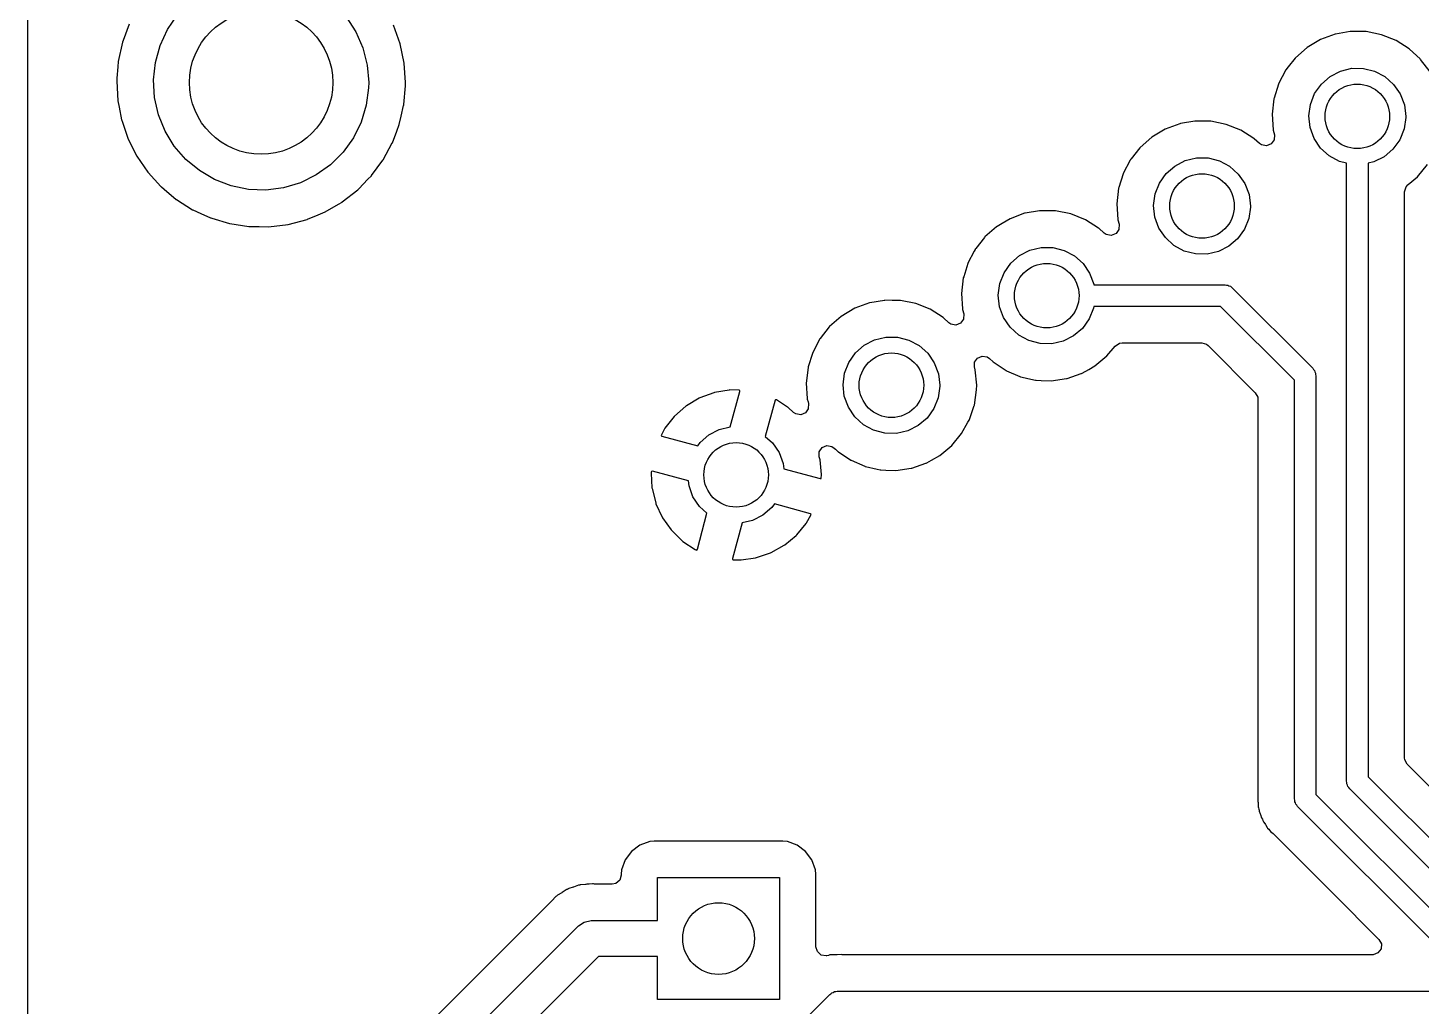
# Model space of a CAD drawing. Extents: x 64 to 233, y -134 to -59.
# Drawn here: x 138.96 to 158.38, y -112.45 to -98.8 of the extents above; entities that cross this region are included whole.
import ezdxf

# ---------------------------------------------------------------- set-up
doc = ezdxf.new("R2010")
doc.units = 0
doc.layers.add('BLACK', color=7, linetype='CONTINUOUS')

msp = doc.modelspace()

# ---------------------------------------------------------------- linework, layer by layer
at = {"layer": 'BLACK', "linetype": 'CONTINUOUS'}
for p, q in [((138.96, -121.745), (138.96, -90.3589)), ((140.908, -98.8267), (141.046, -98.6236)), ((143.4, -98.6524), (143.534, -98.8588)), ((140.371, -98.7528), (140.288, -98.9795)), ((140.804, -99.0497), (140.908, -98.8267)), ((143.534, -98.8588), (143.632, -99.0842)), ((144.151, -99.0262), (144.059, -98.7681)), ((157.396, -98.8552), (157.193, -98.8901)), ((157.402, -98.8542), (157.396, -98.8552)), ((157.396, -98.8552), (157.396, -98.8552)), ((157.505, -98.8556), (157.402, -98.8542)), ((157.614, -98.857), (157.505, -98.8556)), ((157.619, -98.8571), (157.614, -98.857)), ((157.614, -98.857), (157.614, -98.857)), ((157.833, -98.8995), (157.619, -98.8571)), ((140.279, -99.006), (140.22, -99.2735)), ((140.288, -98.9795), (140.279, -99.006)), ((140.738, -99.2866), (140.804, -99.0497)), ((144.206, -99.2944), (144.151, -99.0262)), ((156.983, -98.9663), (156.797, -99.0776)), ((157.188, -98.8911), (156.983, -98.9663)), ((157.193, -98.8901), (157.188, -98.8911)), ((157.193, -98.8901), (157.193, -98.8901)), ((158.035, -98.9801), (157.833, -98.8995)), ((158.219, -99.0962), (158.035, -98.9801)), ((143.632, -99.0842), (143.692, -99.3226)), ((156.629, -99.2255), (156.533, -99.3484)), ((156.633, -99.221), (156.629, -99.2255)), ((156.797, -99.0776), (156.633, -99.221)), ((158.223, -99.1001), (158.219, -99.0962)), ((158.371, -99.2374), (158.223, -99.1001)), ((158.223, -99.1001), (158.223, -99.1001)), ((158.378, -99.2438), (158.371, -99.2374)), ((158.509, -99.4181), (158.378, -99.2438)), ((140.214, -99.3484), (140.202, -99.5038)), ((140.22, -99.2735), (140.214, -99.3484)), ((140.712, -99.531), (140.738, -99.2866)), ((143.692, -99.3226), (143.712, -99.5676)), ((144.207, -99.2987), (144.206, -99.2944)), ((144.225, -99.5651), (144.207, -99.2987)), ((144.207, -99.2987), (144.207, -99.2987)), ((156.498, -99.3918), (156.397, -99.5843)), ((156.533, -99.3484), (156.498, -99.3918)), ((157.116, -99.4809), (157.26, -99.4065)), ((157.26, -99.4065), (157.418, -99.3686)), ((157.418, -99.3686), (157.58, -99.3695)), ((157.58, -99.3695), (157.737, -99.409)), ((157.737, -99.409), (157.88, -99.4849)), ((140.202, -99.5038), (140.199, -99.5465)), ((140.199, -99.5465), (140.214, -99.8199)), ((140.726, -99.7764), (140.712, -99.531)), ((143.71, -99.6409), (143.678, -99.8846)), ((143.712, -99.5676), (143.71, -99.6409)), ((144.201, -99.8748), (144.224, -99.6123)), ((144.224, -99.6123), (144.225, -99.6098)), ((144.224, -99.6123), (144.224, -99.6123)), ((144.225, -99.5676), (144.225, -99.5651)), ((144.225, -99.6098), (144.225, -99.5676)), ((156.395, -99.5898), (156.335, -99.7855)), ((156.397, -99.5843), (156.395, -99.5898)), ((156.9, -99.7202), (156.994, -99.5875)), ((156.994, -99.5875), (157.116, -99.4809)), ((157.88, -99.4849), (158.001, -99.5927)), ((158.001, -99.5927), (158.093, -99.7264)), ((140.214, -99.8199), (140.215, -99.8242)), ((140.215, -99.8242), (140.215, -99.8242)), ((140.215, -99.8242), (140.233, -99.9126)), ((140.78, -100.016), (140.726, -99.7764)), ((156.333, -99.792), (156.307, -100.008)), ((156.335, -99.7855), (156.333, -99.792)), ((156.841, -99.8713), (156.9, -99.7202)), ((158.093, -99.7264), (158.151, -99.8781)), ((140.233, -99.9126), (140.267, -100.089)), ((140.873, -100.244), (140.78, -100.016)), ((143.678, -99.8846), (143.606, -100.12)), ((144.139, -100.15), (144.165, -100.035)), ((144.165, -100.035), (144.199, -99.8867)), ((144.199, -99.8867), (144.2, -99.8826)), ((144.199, -99.8867), (144.199, -99.8867)), ((144.2, -99.8826), (144.201, -99.8748)), ((156.307, -100.008), (156.321, -100.225)), ((156.82, -100.032), (156.841, -99.8713)), ((156.838, -100.193), (156.82, -100.032)), ((158.151, -99.8781), (158.17, -100.039)), ((140.267, -100.089), (140.269, -100.093)), ((140.269, -100.093), (140.269, -100.093)), ((140.269, -100.093), (140.354, -100.343)), ((143.606, -100.12), (143.498, -100.34)), ((144.102, -100.247), (144.138, -100.154)), ((144.138, -100.154), (144.139, -100.15)), ((144.138, -100.154), (144.138, -100.154)), ((154.818, -100.216), (154.631, -100.328)), ((155.022, -100.141), (154.818, -100.216)), ((155.028, -100.14), (155.022, -100.141)), ((155.231, -100.105), (155.028, -100.14)), ((155.028, -100.14), (155.028, -100.14)), ((155.237, -100.104), (155.231, -100.105)), ((155.231, -100.105), (155.231, -100.105)), ((155.339, -100.106), (155.237, -100.104)), ((155.449, -100.107), (155.339, -100.106)), ((155.454, -100.107), (155.449, -100.107)), ((155.449, -100.107), (155.449, -100.107)), ((155.668, -100.15), (155.454, -100.107)), ((155.87, -100.23), (155.668, -100.15)), ((156.054, -100.346), (155.87, -100.23)), ((156.321, -100.225), (156.323, -100.231)), ((156.323, -100.231), (156.323, -100.231)), ((156.323, -100.231), (156.339, -100.294)), ((156.894, -100.346), (156.838, -100.193)), ((158.147, -100.214), (158.087, -100.364)), ((158.17, -100.053), (158.147, -100.214)), ((158.17, -100.039), (158.17, -100.053)), ((140.354, -100.343), (140.356, -100.348)), ((140.356, -100.348), (140.4, -100.436)), ((141.001, -100.454), (140.873, -100.244)), ((143.498, -100.34), (143.354, -100.54)), ((143.914, -100.643), (144.04, -100.409)), ((144.04, -100.409), (144.042, -100.406)), ((144.04, -100.409), (144.04, -100.409)), ((144.042, -100.406), (144.102, -100.247)), ((154.631, -100.328), (154.468, -100.471)), ((156.058, -100.35), (156.054, -100.346)), ((156.131, -100.418), (156.058, -100.35)), ((156.058, -100.35), (156.058, -100.35)), ((156.16, -100.438), (156.131, -100.418)), ((156.296, -100.423), (156.23, -100.451)), ((156.336, -100.365), (156.296, -100.423)), ((156.339, -100.294), (156.336, -100.365)), ((156.984, -100.48), (156.894, -100.346)), ((158.087, -100.364), (157.992, -100.496)), ((140.4, -100.436), (140.449, -100.534)), ((140.449, -100.534), (140.479, -100.592)), ((140.479, -100.592), (140.481, -100.596)), ((140.481, -100.596), (140.481, -100.596)), ((140.481, -100.596), (140.632, -100.815)), ((141.162, -100.639), (141.001, -100.454)), ((143.354, -100.54), (143.18, -100.713)), ((154.464, -100.476), (154.34, -100.633)), ((154.468, -100.471), (154.464, -100.476)), ((155.095, -100.656), (155.252, -100.619)), ((155.252, -100.619), (155.415, -100.619)), ((155.415, -100.619), (155.572, -100.659)), ((156.23, -100.451), (156.16, -100.438)), ((157.104, -100.589), (156.984, -100.48)), ((157.247, -100.667), (157.104, -100.589)), ((157.869, -100.601), (157.724, -100.674)), ((157.992, -100.496), (157.869, -100.601)), ((140.632, -100.815), (140.634, -100.818)), ((141.351, -100.796), (141.162, -100.639)), ((141.564, -100.92), (141.351, -100.796)), ((143.18, -100.713), (142.98, -100.856)), ((143.752, -100.864), (143.909, -100.65)), ((143.909, -100.65), (143.912, -100.646)), ((143.912, -100.646), (143.914, -100.643)), ((154.329, -100.65), (154.232, -100.834)), ((154.331, -100.647), (154.329, -100.65)), ((154.333, -100.642), (154.331, -100.647)), ((154.34, -100.633), (154.333, -100.642)), ((154.828, -100.837), (154.951, -100.731)), ((154.951, -100.731), (155.095, -100.656)), ((155.572, -100.659), (155.715, -100.735)), ((155.715, -100.735), (155.836, -100.843)), ((157.345, -100.693), (157.247, -100.667)), ((157.345, -109.311), (157.345, -100.693)), ((157.724, -100.674), (157.645, -100.692)), ((157.645, -100.692), (157.645, -109.249)), ((158.336, -100.88), (158.475, -100.712)), ((140.634, -100.818), (140.637, -100.821)), ((140.637, -100.821), (140.637, -100.821)), ((140.637, -100.821), (140.815, -101.017)), ((141.793, -101.008), (141.564, -100.92)), ((142.034, -101.057), (141.793, -101.008)), ((142.759, -100.964), (142.524, -101.035)), ((142.98, -100.856), (142.759, -100.964)), ((143.573, -101.05), (143.702, -100.916)), ((143.702, -100.916), (143.749, -100.867)), ((143.749, -100.867), (143.752, -100.864)), ((143.752, -100.864), (143.752, -100.864)), ((154.23, -100.84), (154.17, -101.033)), ((154.232, -100.834), (154.23, -100.84)), ((154.676, -101.121), (154.735, -100.97)), ((154.735, -100.97), (154.828, -100.837)), ((155.836, -100.843), (155.928, -100.976)), ((155.928, -100.976), (155.986, -101.128)), ((158.174, -101.022), (158.199, -100.993)), ((158.199, -100.993), (158.205, -100.988)), ((158.205, -100.988), (158.336, -100.88)), ((140.815, -101.017), (140.818, -101.021)), ((140.818, -101.021), (140.822, -101.023)), ((140.822, -101.023), (140.822, -101.023)), ((140.822, -101.023), (140.859, -101.055)), ((140.859, -101.055), (141.028, -101.196)), ((141.028, -101.196), (141.032, -101.199)), ((141.032, -101.199), (141.257, -101.34)), ((142.28, -101.066), (142.034, -101.057)), ((142.524, -101.035), (142.28, -101.066)), ((143.343, -101.233), (143.559, -101.064)), ((143.559, -101.064), (143.573, -101.05)), ((154.167, -101.042), (154.142, -101.258)), ((154.17, -101.033), (154.167, -101.042)), ((154.655, -101.282), (154.676, -101.121)), ((155.986, -101.128), (156.005, -101.289)), ((158.154, -101.09), (158.174, -101.022)), ((158.154, -108.986), (158.154, -101.09)), ((141.257, -101.34), (141.257, -101.34)), ((141.257, -101.34), (141.26, -101.342)), ((141.26, -101.342), (141.371, -101.392)), ((141.371, -101.392), (141.506, -101.453)), ((143.008, -101.412), (143.107, -101.371)), ((143.107, -101.371), (143.29, -101.264)), ((143.29, -101.264), (143.34, -101.235)), ((143.34, -101.235), (143.343, -101.233)), ((143.34, -101.235), (143.34, -101.235)), ((152.857, -101.391), (152.653, -101.466)), ((152.863, -101.39), (152.857, -101.391)), ((153.066, -101.355), (152.863, -101.39)), ((152.863, -101.39), (152.863, -101.39)), ((153.072, -101.354), (153.066, -101.355)), ((153.066, -101.355), (153.066, -101.355)), ((153.174, -101.356), (153.072, -101.354)), ((153.283, -101.357), (153.174, -101.356)), ((153.289, -101.357), (153.283, -101.357)), ((153.283, -101.357), (153.283, -101.357)), ((153.503, -101.4), (153.289, -101.357)), ((154.142, -101.258), (154.156, -101.475)), ((154.673, -101.443), (154.655, -101.282)), ((156.005, -101.303), (155.982, -101.464)), ((156.005, -101.289), (156.005, -101.303)), ((141.506, -101.453), (141.506, -101.453)), ((141.506, -101.453), (141.51, -101.455)), ((141.51, -101.455), (141.525, -101.459)), ((141.525, -101.459), (141.769, -101.531)), ((141.769, -101.531), (141.769, -101.531)), ((141.769, -101.531), (141.773, -101.532)), ((141.773, -101.532), (141.777, -101.533)), ((141.777, -101.533), (141.777, -101.533)), ((141.777, -101.533), (142.039, -101.573)), ((142.039, -101.573), (142.039, -101.573)), ((142.039, -101.573), (142.043, -101.574)), ((142.043, -101.574), (142.183, -101.576)), ((142.183, -101.576), (142.313, -101.578)), ((142.313, -101.578), (142.313, -101.578)), ((142.313, -101.578), (142.317, -101.578)), ((142.317, -101.578), (142.589, -101.545)), ((142.589, -101.545), (142.854, -101.476)), ((142.854, -101.476), (142.858, -101.474)), ((142.858, -101.474), (143.008, -101.412)), ((142.858, -101.474), (142.858, -101.474)), ((152.466, -101.578), (152.303, -101.721)), ((152.473, -101.574), (152.466, -101.578)), ((152.544, -101.531), (152.473, -101.574)), ((152.653, -101.466), (152.544, -101.531)), ((153.705, -101.48), (153.503, -101.4)), ((153.889, -101.596), (153.705, -101.48)), ((154.156, -101.475), (154.158, -101.481)), ((154.158, -101.481), (154.158, -101.481)), ((154.158, -101.481), (154.174, -101.544)), ((154.174, -101.544), (154.171, -101.615)), ((154.729, -101.596), (154.673, -101.443)), ((155.982, -101.464), (155.922, -101.614)), ((152.299, -101.726), (152.176, -101.882)), ((152.303, -101.721), (152.299, -101.726)), ((153.893, -101.6), (153.889, -101.596)), ((153.966, -101.668), (153.893, -101.6)), ((153.893, -101.6), (153.893, -101.6)), ((153.995, -101.688), (153.966, -101.668)), ((154.065, -101.701), (153.995, -101.688)), ((154.131, -101.673), (154.065, -101.701)), ((154.171, -101.615), (154.131, -101.673)), ((154.819, -101.73), (154.729, -101.596)), ((154.939, -101.839), (154.819, -101.73)), ((155.827, -101.746), (155.704, -101.851)), ((155.922, -101.614), (155.827, -101.746)), ((152.153, -101.92), (152.067, -102.084)), ((152.165, -101.897), (152.153, -101.92)), ((152.168, -101.892), (152.165, -101.897)), ((152.176, -101.882), (152.168, -101.892)), ((152.663, -102.087), (152.786, -101.981)), ((152.786, -101.981), (152.93, -101.906)), ((152.93, -101.906), (153.087, -101.869)), ((153.087, -101.869), (153.25, -101.869)), ((153.25, -101.869), (153.407, -101.909)), ((153.407, -101.909), (153.55, -101.985)), ((155.082, -101.917), (154.939, -101.839)), ((155.238, -101.958), (155.082, -101.917)), ((155.401, -101.96), (155.238, -101.958)), ((155.559, -101.924), (155.401, -101.96)), ((155.704, -101.851), (155.559, -101.924)), ((152.065, -102.09), (152.007, -102.278)), ((152.067, -102.084), (152.065, -102.09)), ((152.57, -102.22), (152.663, -102.087)), ((153.55, -101.985), (153.671, -102.093)), ((153.671, -102.093), (153.763, -102.226)), ((152.002, -102.292), (151.977, -102.508)), ((152.007, -102.278), (152.002, -102.292)), ((152.511, -102.371), (152.57, -102.22)), ((153.763, -102.226), (153.821, -102.378)), ((151.977, -102.508), (151.991, -102.725)), ((152.49, -102.532), (152.511, -102.371)), ((152.508, -102.693), (152.49, -102.532)), ((153.821, -102.378), (153.822, -102.389)), ((153.822, -102.389), (155.651, -102.389)), ((155.651, -102.389), (155.67, -102.394)), ((155.67, -102.394), (155.689, -102.394)), ((155.689, -102.394), (155.706, -102.404)), ((155.706, -102.404), (155.726, -102.409)), ((155.726, -102.409), (155.739, -102.423)), ((155.739, -102.423), (155.757, -102.433)), ((155.757, -102.433), (156.875, -103.551)), ((150.488, -102.716), (150.301, -102.828)), ((150.692, -102.641), (150.488, -102.716)), ((150.698, -102.64), (150.692, -102.641)), ((150.901, -102.605), (150.698, -102.64)), ((150.698, -102.64), (150.698, -102.64)), ((150.907, -102.604), (150.901, -102.605)), ((150.901, -102.605), (150.901, -102.605)), ((151.009, -102.606), (150.907, -102.604)), ((151.118, -102.607), (151.009, -102.606)), ((151.124, -102.607), (151.118, -102.607)), ((151.118, -102.607), (151.118, -102.607)), ((151.338, -102.65), (151.124, -102.607)), ((151.54, -102.73), (151.338, -102.65)), ((151.723, -102.846), (151.54, -102.73)), ((151.991, -102.725), (151.992, -102.731)), ((151.992, -102.731), (151.992, -102.731)), ((151.992, -102.731), (152.009, -102.794)), ((152.564, -102.846), (152.508, -102.693)), ((153.817, -102.714), (153.757, -102.864)), ((153.821, -102.689), (153.817, -102.714)), ((155.588, -102.689), (153.821, -102.689)), ((156.619, -103.72), (155.588, -102.689)), ((150.301, -102.828), (150.138, -102.971)), ((151.728, -102.85), (151.723, -102.846)), ((151.801, -102.918), (151.728, -102.85)), ((151.728, -102.85), (151.728, -102.85)), ((151.83, -102.938), (151.801, -102.918)), ((151.9, -102.951), (151.83, -102.938)), ((151.965, -102.923), (151.9, -102.951)), ((152.006, -102.865), (151.965, -102.923)), ((152.009, -102.794), (152.006, -102.865)), ((152.654, -102.98), (152.564, -102.846)), ((153.757, -102.864), (153.662, -102.996)), ((150.003, -103.142), (149.902, -103.334)), ((150.007, -103.136), (150.003, -103.142)), ((150.134, -102.976), (150.007, -103.136)), ((150.138, -102.971), (150.134, -102.976)), ((150.765, -103.156), (150.922, -103.119)), ((150.922, -103.119), (151.085, -103.119)), ((151.085, -103.119), (151.242, -103.159)), ((152.774, -103.089), (152.654, -102.98)), ((152.917, -103.167), (152.774, -103.089)), ((153.539, -103.101), (153.394, -103.174)), ((153.662, -102.996), (153.539, -103.101)), ((149.902, -103.334), (149.898, -103.348)), ((150.405, -103.47), (150.498, -103.337)), ((150.498, -103.337), (150.621, -103.231)), ((150.621, -103.231), (150.765, -103.156)), ((151.242, -103.159), (151.385, -103.235)), ((151.385, -103.235), (151.506, -103.343)), ((153.073, -103.208), (152.917, -103.167)), ((153.236, -103.21), (153.073, -103.208)), ((153.394, -103.174), (153.236, -103.21)), ((154.005, -103.38), (154.119, -103.243)), ((154.119, -103.243), (154.178, -103.203)), ((154.178, -103.203), (154.216, -103.198)), ((154.216, -103.198), (155.326, -103.198)), ((155.326, -103.198), (155.394, -103.218)), ((155.394, -103.218), (155.415, -103.235)), ((155.415, -103.235), (156.073, -103.893)), ((149.84, -103.534), (149.837, -103.542)), ((149.898, -103.348), (149.84, -103.534)), ((150.346, -103.621), (150.405, -103.47)), ((151.506, -103.343), (151.598, -103.476)), ((151.598, -103.476), (151.655, -103.628)), ((152.159, -103.54), (152.16, -103.469)), ((152.16, -103.469), (152.199, -103.41)), ((152.199, -103.41), (152.264, -103.381)), ((152.264, -103.381), (152.334, -103.392)), ((152.334, -103.392), (152.369, -103.416)), ((152.369, -103.416), (152.417, -103.463)), ((152.417, -103.463), (152.598, -103.584)), ((153.752, -103.567), (153.838, -103.519)), ((153.838, -103.519), (154.005, -103.38)), ((149.837, -103.542), (149.812, -103.758)), ((150.325, -103.782), (150.346, -103.621)), ((151.655, -103.628), (151.675, -103.789)), ((152.162, -103.549), (152.159, -103.54)), ((152.169, -103.573), (152.162, -103.549)), ((152.189, -103.789), (152.169, -103.573)), ((152.598, -103.584), (152.603, -103.586)), ((152.603, -103.586), (152.603, -103.586)), ((152.603, -103.586), (152.792, -103.667)), ((152.792, -103.667), (152.792, -103.667)), ((152.792, -103.667), (152.798, -103.67)), ((152.798, -103.67), (152.803, -103.671)), ((152.803, -103.671), (152.901, -103.693)), ((152.901, -103.693), (153.01, -103.718)), ((153.01, -103.718), (153.016, -103.718)), ((153.016, -103.718), (153.016, -103.718)), ((153.016, -103.718), (153.089, -103.721)), ((153.089, -103.721), (153.227, -103.726)), ((153.227, -103.726), (153.442, -103.695)), ((153.442, -103.695), (153.448, -103.693)), ((153.448, -103.693), (153.643, -103.627)), ((153.448, -103.693), (153.448, -103.693)), ((153.643, -103.627), (153.648, -103.625)), ((153.643, -103.627), (153.643, -103.627)), ((153.648, -103.625), (153.661, -103.618)), ((153.661, -103.618), (153.752, -103.567)), ((156.619, -109.558), (156.619, -103.72)), ((156.875, -103.551), (156.885, -103.568)), ((156.885, -103.568), (156.899, -103.582)), ((156.899, -103.582), (156.904, -103.601)), ((156.904, -103.601), (156.914, -103.619)), ((156.914, -103.619), (156.914, -103.638)), ((156.914, -103.638), (156.919, -103.657)), ((156.919, -103.657), (156.919, -109.496)), ((148.522, -103.894), (148.329, -103.965)), ((148.533, -103.891), (148.522, -103.894)), ((148.736, -103.856), (148.533, -103.891)), ((148.747, -103.855), (148.736, -103.856)), ((148.875, -103.856), (148.747, -103.855)), ((148.751, -104.37), (148.884, -103.874)), ((148.884, -103.86), (148.875, -103.856)), ((148.884, -103.874), (148.884, -103.86)), ((149.812, -103.758), (149.826, -103.975)), ((150.343, -103.943), (150.325, -103.782)), ((151.675, -103.803), (151.652, -103.964)), ((151.675, -103.789), (151.675, -103.803)), ((152.156, -104.067), (152.187, -103.851)), ((152.187, -103.851), (152.189, -103.789)), ((156.073, -103.893), (156.107, -103.956)), ((148.132, -104.082), (147.977, -104.218)), ((148.142, -104.075), (148.132, -104.082)), ((148.318, -103.97), (148.142, -104.075)), ((148.329, -103.965), (148.318, -103.97)), ((149.377, -103.996), (149.241, -104.504)), ((149.382, -103.99), (149.377, -103.996)), ((149.396, -103.994), (149.382, -103.99)), ((149.553, -104.093), (149.396, -103.994)), ((149.562, -104.1), (149.553, -104.093)), ((149.636, -104.169), (149.562, -104.1)), ((149.841, -104.116), (149.801, -104.174)), ((149.826, -103.975), (149.827, -103.981)), ((149.827, -103.981), (149.827, -103.981)), ((149.827, -103.981), (149.837, -104.018)), ((149.837, -104.018), (149.844, -104.045)), ((149.844, -104.045), (149.841, -104.116)), ((149.844, -104.045), (149.844, -104.045)), ((150.399, -104.096), (150.343, -103.943)), ((150.489, -104.23), (150.399, -104.096)), ((151.591, -104.114), (151.497, -104.246)), ((151.652, -103.964), (151.591, -104.114)), ((152.088, -104.267), (152.154, -104.072)), ((152.154, -104.072), (152.156, -104.067)), ((152.154, -104.072), (152.154, -104.072)), ((156.107, -103.956), (156.11, -103.982)), ((156.11, -103.982), (156.11, -109.476)), ((147.97, -104.226), (147.842, -104.388)), ((147.977, -104.218), (147.97, -104.226)), ((149.665, -104.189), (149.636, -104.169)), ((149.735, -104.201), (149.665, -104.189)), ((149.801, -104.174), (149.735, -104.201)), ((150.609, -104.339), (150.489, -104.23)), ((151.497, -104.246), (151.373, -104.351)), ((151.979, -104.462), (152.067, -104.306)), ((152.067, -104.306), (152.083, -104.278)), ((152.083, -104.278), (152.086, -104.273)), ((152.083, -104.278), (152.083, -104.278)), ((152.086, -104.273), (152.088, -104.267)), ((152.088, -104.267), (152.088, -104.267)), ((147.793, -104.479), (147.79, -104.493)), ((147.79, -104.493), (147.798, -104.498)), ((147.836, -104.397), (147.793, -104.479)), ((147.798, -104.498), (148.301, -104.633)), ((147.842, -104.388), (147.836, -104.397)), ((148.333, -104.587), (148.455, -104.481)), ((148.455, -104.481), (148.6, -104.406)), ((148.6, -104.406), (148.751, -104.37)), ((149.241, -104.504), (149.341, -104.593)), ((150.751, -104.417), (150.609, -104.339)), ((150.908, -104.458), (150.751, -104.417)), ((151.07, -104.46), (150.908, -104.458)), ((151.229, -104.424), (151.07, -104.46)), ((151.373, -104.351), (151.229, -104.424)), ((151.84, -104.63), (151.979, -104.462)), ((148.301, -104.633), (148.333, -104.587)), ((149.341, -104.593), (149.433, -104.726)), ((149.994, -104.719), (150.033, -104.659)), ((150.033, -104.659), (150.098, -104.63)), ((150.098, -104.63), (150.169, -104.641)), ((150.169, -104.641), (150.203, -104.665)), ((150.203, -104.665), (150.22, -104.681)), ((150.22, -104.681), (150.252, -104.713)), ((151.673, -104.769), (151.84, -104.63)), ((149.433, -104.726), (149.49, -104.878)), ((149.49, -104.878), (149.5, -104.954)), ((149.994, -104.789), (149.994, -104.719)), ((150.001, -104.817), (149.994, -104.789)), ((150.004, -104.828), (150.001, -104.817)), ((150.023, -105.035), (150.004, -104.828)), ((150.252, -104.713), (150.257, -104.716)), ((150.257, -104.716), (150.26, -104.719)), ((150.26, -104.719), (150.433, -104.834)), ((150.433, -104.834), (150.438, -104.836)), ((150.438, -104.836), (150.438, -104.836)), ((150.438, -104.836), (150.627, -104.917)), ((151.283, -104.943), (151.478, -104.877)), ((151.478, -104.877), (151.483, -104.875)), ((151.478, -104.877), (151.478, -104.877)), ((151.483, -104.875), (151.493, -104.87)), ((151.493, -104.87), (151.56, -104.832)), ((151.56, -104.832), (151.673, -104.769)), ((147.653, -104.99), (147.648, -105.003)), ((147.648, -105.003), (147.648, -105.014)), ((147.648, -105.014), (147.661, -105.219)), ((147.667, -104.989), (147.653, -104.99)), ((148.17, -105.124), (147.667, -104.989)), ((149.5, -104.954), (150.004, -105.089)), ((150.004, -105.089), (150.018, -105.089)), ((150.018, -105.089), (150.022, -105.08)), ((150.022, -105.08), (150.023, -105.043)), ((150.023, -105.043), (150.023, -105.035)), ((150.627, -104.917), (150.627, -104.917)), ((150.627, -104.917), (150.633, -104.92)), ((150.633, -104.92), (150.638, -104.921)), ((150.638, -104.921), (150.799, -104.957)), ((150.799, -104.957), (150.845, -104.968)), ((150.845, -104.968), (150.851, -104.968)), ((150.851, -104.968), (150.851, -104.968)), ((150.851, -104.968), (150.924, -104.971)), ((150.924, -104.971), (151.062, -104.976)), ((151.062, -104.976), (151.277, -104.945)), ((151.277, -104.945), (151.283, -104.943)), ((151.283, -104.943), (151.283, -104.943)), ((147.661, -105.219), (147.663, -105.231)), ((147.663, -105.231), (147.714, -105.43)), ((148.178, -105.193), (148.17, -105.124)), ((148.233, -105.346), (148.178, -105.193)), ((147.714, -105.43), (147.717, -105.441)), ((147.717, -105.441), (147.804, -105.628)), ((148.324, -105.48), (148.233, -105.346)), ((149.368, -105.445), (149.332, -105.496)), ((149.873, -105.58), (149.368, -105.445)), ((147.804, -105.628), (147.809, -105.638)), ((147.809, -105.638), (147.928, -105.806)), ((148.294, -106.075), (148.428, -105.575)), ((148.428, -105.575), (148.324, -105.48)), ((149.208, -105.601), (149.064, -105.674)), ((149.332, -105.496), (149.208, -105.601)), ((149.817, -105.707), (149.877, -105.6)), ((149.88, -105.586), (149.873, -105.58)), ((149.877, -105.6), (149.88, -105.586)), ((147.928, -105.806), (147.936, -105.815)), ((147.936, -105.815), (148.083, -105.958)), ((148.919, -105.707), (148.786, -106.204)), ((149.064, -105.674), (148.919, -105.707)), ((149.679, -105.875), (149.81, -105.717)), ((149.81, -105.717), (149.817, -105.707)), ((148.083, -105.958), (148.092, -105.966)), ((148.092, -105.966), (148.263, -106.08)), ((149.323, -106.122), (149.503, -106.021)), ((149.503, -106.021), (149.512, -106.015)), ((149.512, -106.015), (149.671, -105.883)), ((149.671, -105.883), (149.679, -105.875)), ((148.263, -106.08), (148.273, -106.085)), ((148.273, -106.085), (148.287, -106.087)), ((148.287, -106.087), (148.294, -106.075)), ((148.786, -106.204), (148.786, -106.218)), ((148.786, -106.218), (148.795, -106.222)), ((148.795, -106.222), (148.891, -106.225)), ((148.891, -106.225), (148.903, -106.225)), ((148.903, -106.225), (149.106, -106.195)), ((149.106, -106.195), (149.118, -106.193)), ((149.118, -106.193), (149.313, -106.126)), ((149.313, -106.126), (149.323, -106.122)), ((158.157, -109.013), (158.154, -108.986)), ((158.191, -109.075), (158.157, -109.013)), ((159.418, -110.303), (158.191, -109.075)), ((157.35, -109.33), (157.345, -109.311)), ((157.35, -109.35), (157.35, -109.33)), ((157.36, -109.367), (157.35, -109.35)), ((157.645, -109.249), (159.244, -110.848)), ((156.11, -109.488), (156.108, -109.496)), ((156.108, -109.496), (156.108, -109.503)), ((156.108, -109.503), (156.11, -109.566)), ((156.11, -109.476), (156.11, -109.488)), ((156.919, -109.496), (158.77, -111.348)), ((157.365, -109.386), (157.36, -109.367)), ((157.379, -109.4), (157.365, -109.386)), ((157.389, -109.417), (157.379, -109.4)), ((159.076, -111.104), (157.389, -109.417)), ((156.11, -109.566), (156.11, -109.57)), ((156.11, -109.57), (156.11, -109.599)), ((156.11, -109.599), (156.111, -109.604)), ((156.111, -109.604), (156.112, -109.616)), ((156.112, -109.616), (156.113, -109.662)), ((156.113, -109.662), (156.115, -109.669)), ((156.115, -109.669), (156.115, -109.669)), ((156.115, -109.669), (156.119, -109.682)), ((156.119, -109.682), (156.123, -109.702)), ((156.123, -109.702), (156.125, -109.714)), ((156.125, -109.714), (156.126, -109.723)), ((156.126, -109.723), (156.129, -109.73)), ((156.129, -109.73), (156.129, -109.73)), ((156.129, -109.73), (156.143, -109.766)), ((156.624, -109.577), (156.619, -109.558)), ((156.624, -109.597), (156.624, -109.577)), ((156.634, -109.614), (156.624, -109.597)), ((156.639, -109.633), (156.634, -109.614)), ((156.653, -109.647), (156.639, -109.633)), ((156.663, -109.664), (156.653, -109.647)), ((158.602, -111.604), (156.663, -109.664)), ((156.143, -109.766), (156.147, -109.777)), ((156.147, -109.777), (156.16, -109.822)), ((156.16, -109.822), (156.171, -109.84)), ((156.171, -109.84), (156.179, -109.858)), ((156.179, -109.858), (156.187, -109.878)), ((156.187, -109.878), (156.192, -109.884)), ((156.192, -109.884), (156.214, -109.915)), ((156.214, -109.915), (156.221, -109.925)), ((156.221, -109.925), (156.24, -109.958)), ((156.24, -109.958), (156.24, -109.958)), ((156.24, -109.958), (156.244, -109.965)), ((156.244, -109.965), (156.26, -109.98)), ((156.26, -109.98), (156.272, -109.995)), ((156.272, -109.995), (156.285, -110.012)), ((156.285, -110.012), (156.321, -110.042)), ((156.321, -110.042), (156.329, -110.05)), ((156.329, -110.05), (157.152, -110.872)), ((147.377, -110.293), (147.289, -110.409)), ((147.493, -110.205), (147.377, -110.293)), ((147.63, -110.154), (147.493, -110.205)), ((147.692, -110.147), (147.63, -110.154)), ((149.488, -110.147), (147.692, -110.147)), ((149.55, -110.154), (149.488, -110.147)), ((149.687, -110.205), (149.55, -110.154)), ((149.803, -110.293), (149.687, -110.205)), ((149.891, -110.409), (149.803, -110.293)), ((147.289, -110.409), (147.238, -110.546)), ((149.942, -110.546), (149.891, -110.409)), ((147.211, -110.69), (147.158, -110.736)), ((147.231, -110.621), (147.211, -110.69)), ((147.238, -110.546), (147.231, -110.608)), ((147.231, -110.608), (147.231, -110.621)), ((147.74, -111.256), (147.74, -110.656)), ((147.74, -110.656), (149.44, -110.656)), ((149.44, -110.656), (149.44, -112.356)), ((149.948, -110.608), (149.942, -110.546)), ((149.948, -111.622), (149.948, -110.608)), ((146.328, -110.916), (146.322, -110.92)), ((146.332, -110.913), (146.328, -110.916)), ((146.334, -110.911), (146.332, -110.913)), ((146.335, -110.911), (146.334, -110.911)), ((146.343, -110.903), (146.335, -110.911)), ((146.405, -110.866), (146.343, -110.903)), ((146.409, -110.863), (146.405, -110.866)), ((146.464, -110.827), (146.409, -110.863)), ((146.47, -110.823), (146.464, -110.827)), ((146.464, -110.827), (146.464, -110.827)), ((146.477, -110.821), (146.47, -110.823)), ((146.482, -110.818), (146.477, -110.821)), ((146.488, -110.815), (146.482, -110.818)), ((146.494, -110.812), (146.488, -110.815)), ((146.501, -110.809), (146.494, -110.812)), ((146.564, -110.789), (146.501, -110.809)), ((146.501, -110.809), (146.501, -110.809)), ((146.568, -110.788), (146.564, -110.789)), ((146.636, -110.763), (146.568, -110.788)), ((146.644, -110.762), (146.636, -110.763)), ((146.649, -110.761), (146.644, -110.762)), ((146.655, -110.759), (146.649, -110.761)), ((146.662, -110.757), (146.655, -110.759)), ((146.735, -110.751), (146.662, -110.757)), ((146.739, -110.751), (146.735, -110.751)), ((146.751, -110.749), (146.739, -110.751)), ((146.764, -110.748), (146.751, -110.749)), ((146.768, -110.747), (146.764, -110.748)), ((146.764, -110.748), (146.764, -110.748)), ((146.776, -110.747), (146.768, -110.747)), ((146.786, -110.747), (146.776, -110.747)), ((146.831, -110.743), (146.786, -110.747)), ((146.839, -110.743), (146.831, -110.743)), ((146.831, -110.743), (146.831, -110.743)), ((146.846, -110.744), (146.839, -110.743)), ((146.86, -110.746), (146.846, -110.744)), ((146.846, -110.744), (146.846, -110.744)), ((146.879, -110.747), (146.86, -110.746)), ((147.106, -110.747), (146.879, -110.747)), ((147.158, -110.736), (147.106, -110.747)), ((157.152, -110.872), (157.797, -111.517)), ((146.266, -110.979), (144.545, -112.7)), ((146.269, -110.976), (146.266, -110.979)), ((146.317, -110.925), (146.269, -110.976)), ((146.322, -110.92), (146.317, -110.925)), ((146.635, -111.329), (146.716, -111.275)), ((146.716, -111.275), (146.812, -111.256)), ((146.812, -111.256), (146.812, -111.256)), ((146.812, -111.256), (147.74, -111.256)), ((144.857, -113.107), (146.635, -111.329)), ((146.635, -111.329), (146.635, -111.329)), ((149.967, -111.688), (149.948, -111.622)), ((150.02, -111.736), (149.967, -111.688)), ((157.826, -111.651), (157.783, -111.707)), ((157.797, -111.517), (157.831, -111.58)), ((157.831, -111.58), (157.826, -111.651)), ((146.916, -111.756), (145.284, -113.388)), ((147.74, -111.756), (146.916, -111.756)), ((147.74, -112.356), (147.74, -111.756)), ((150.09, -111.747), (150.02, -111.736)), ((150.101, -111.745), (150.09, -111.747)), ((150.121, -111.741), (150.101, -111.745)), ((150.141, -111.735), (150.121, -111.741)), ((150.187, -111.734), (150.141, -111.735)), ((150.199, -111.733), (150.187, -111.734)), ((150.204, -111.733), (150.199, -111.733)), ((150.233, -111.733), (150.204, -111.733)), ((150.237, -111.732), (150.233, -111.733)), ((150.242, -111.732), (150.237, -111.732)), ((150.307, -111.73), (150.242, -111.732)), ((150.315, -111.732), (150.307, -111.73)), ((150.327, -111.733), (150.315, -111.732)), ((150.315, -111.732), (150.315, -111.732)), ((157.708, -111.733), (150.327, -111.733)), ((157.717, -111.732), (157.708, -111.733)), ((157.783, -111.707), (157.717, -111.732)), ((150.139, -112.285), (150.156, -112.275)), ((150.156, -112.275), (150.17, -112.261)), ((150.17, -112.261), (150.189, -112.256)), ((150.189, -112.256), (150.206, -112.246)), ((150.206, -112.246), (150.226, -112.246)), ((150.226, -112.246), (150.245, -112.241)), ((150.245, -112.241), (162.023, -112.241)), ((149.44, -112.356), (147.74, -112.356)), ((149.072, -113.352), (150.139, -112.285))]:
    msp.add_line(p, q, dxfattribs=at)
at = {"layer": 'BLACK'}
for centre, radius in [((142.212, -99.5676), 1), ((157.495, -100.039), 0.45), ((155.33, -101.289), 0.45), ((153.165, -102.539), 0.45), ((151, -103.789), 0.45), ((148.835, -105.039), 0.45), ((148.59, -111.506), 0.5)]:
    msp.add_circle(centre, radius, dxfattribs=at)

doc.saveas('drawing.dxf')
